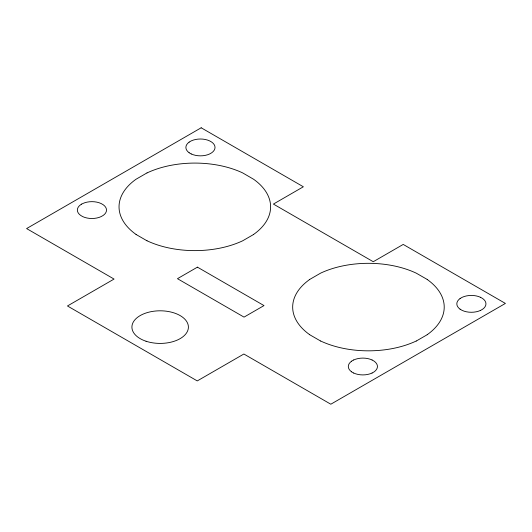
<?xml version="1.0" encoding="UTF-8"?>
<svg xmlns="http://www.w3.org/2000/svg" width="532" height="532" viewBox="0 0 532 532"><rect width="100%" height="100%" fill="white"/><g stroke="black" fill="none" stroke-linecap="round" stroke-linejoin="round"><path stroke-width="0.8" d="M189.113 142.117L191.221 140.9A14.57 8.412 0 0 1 209.635 140.9L211.749 142.117A14.57 8.412 0 0 1 211.743 152.75L209.641 153.967A14.57 8.412 0 0 1 191.247 153.954M253.631 234.466L242.672 240.797A75.657 43.684 0 0 1 147.031 240.777M309.657 279.466L320.616 273.142A75.657 43.684 0 0 1 416.257 273.162L427.243 279.466M351.539 361.188L353.647 359.964M460.047 298.538L462.155 297.322A14.57 8.412 0 0 1 480.589 297.335M427.243 334.701L416.283 341.025M147.005 172.907L136.046 179.237A75.657 43.684 0 0 0 136.079 234.452M480.576 310.395L482.684 309.172A14.57 8.412 0 0 0 482.677 298.545L480.576 297.322M372.067 373.038L374.176 371.821A14.57 8.412 0 0 0 374.169 361.188L372.067 359.964M191.221 153.967L189.113 152.75M147.005 240.797L136.046 234.466M320.616 341.025L309.657 334.701M353.647 373.038L351.539 371.821M460.047 309.172L462.155 310.395A14.57 8.412 0 0 0 480.589 310.375M372.087 373.025A14.57 8.412 0 0 1 353.674 373.025M351.586 371.815A14.57 8.412 0 0 1 351.586 361.188M353.674 359.984A14.57 8.412 0 0 1 372.087 359.984M253.591 234.452A75.657 43.684 0 0 0 253.591 179.251L242.672 172.907A75.657 43.684 0 0 0 147.031 172.927M309.69 334.688A75.657 43.684 0 0 1 309.69 279.486M416.257 341.005A75.657 43.684 0 0 1 320.643 341.005M427.203 279.486A75.657 43.684 0 0 1 427.203 334.688M189.159 152.75A14.57 8.412 0 0 1 189.159 142.117M460.094 309.172A14.57 8.412 0 0 1 460.094 298.545M81.602 204.122L80.605 204.76A14.57 8.412 0 0 0 80.651 215.393L82.713 216.617A14.57 8.412 0 0 0 101.147 216.597L103.241 215.4A14.57 8.412 0 0 0 103.235 204.767L101.133 203.543A14.57 8.412 0 0 0 82.719 203.55L81.602 204.122M201.182 127.786L26.6 228.574L114.054 279.067L67.458 305.973L197.266 380.919L243.869 354.013L330.818 404.214L505.4 303.426L403.216 244.427L373.258 261.724L273.408 204.075L303.36 186.779L201.182 127.786M197.432 267.15L177.462 278.682L244.035 317.119L264.005 305.587L197.432 267.15M146.034 341.231A28.243 16.306 0 0 0 188.401 327.107A28.243 16.306 0 0 0 146.034 312.989A28.243 16.306 0 0 0 146.034 341.231"/></g></svg>
